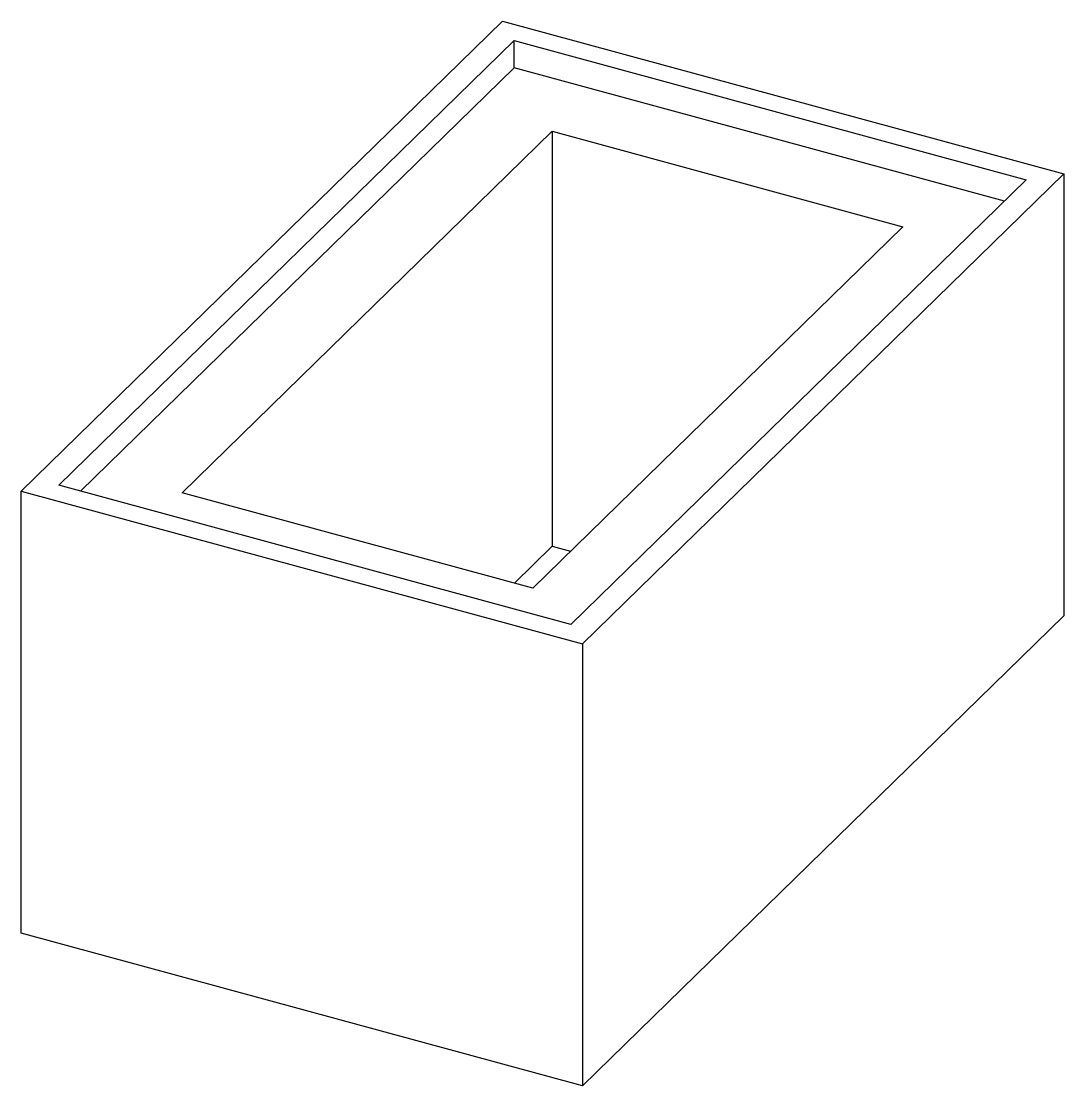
# Model space of a CAD drawing. Extents: x -0.7 to 12.5, y -2 to 11.4.
import ezdxf

# ---------------------------------------------------------------- set-up
doc = ezdxf.new("R2010")
doc.units = 0
doc.layers.add('L0D0_0', color=1, linetype='CONTINUOUS')

msp = doc.modelspace()

# ---------------------------------------------------------------- linework, layer by layer
at = {"layer": 'L0D0_0'}
for points in [[(-0.676, 5.464), (5.391, 11.386), (12.467, 9.463), (6.4, 3.541), (6.4, -2.03), (-0.676, -0.108), (-0.676, 5.464), (6.4, 3.541)], [(5.538, 10.799), (5.538, 11.142)], [(11.719, 9.119), (5.538, 10.799), (0.072, 5.465)], [(6.018, 9.999), (10.44, 8.797), (5.773, 4.242), (1.351, 5.444), (6.018, 9.999), (6.018, 4.77), (6.25, 4.707)], [(12.467, 9.463), (12.467, 3.891), (6.4, -2.03)], [(6.018, 4.77), (5.541, 4.305)]]:
    msp.add_lwpolyline(points, dxfattribs=at)
msp.add_lwpolyline([(6.254, 3.785), (-0.203, 5.539), (5.538, 11.142), (11.994, 9.387)], close=True, dxfattribs=at)

doc.saveas('drawing.dxf')
